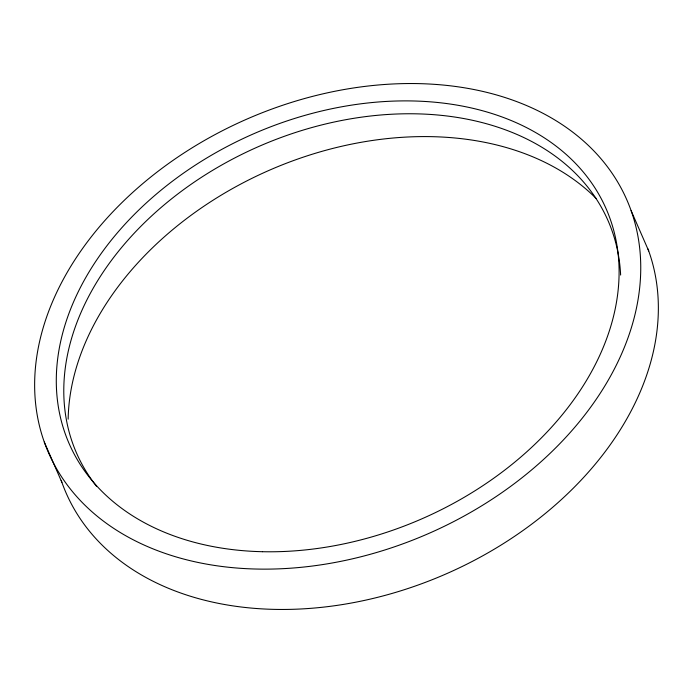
<?xml version="1.0" encoding="UTF-8"?>
<svg xmlns="http://www.w3.org/2000/svg" width="693" height="693" viewBox="0 0 693 693"><rect width="100%" height="100%" fill="white"/><g stroke="black" fill="none" stroke-linecap="round" stroke-linejoin="round"><path stroke-width="1.04" d="M631.106 210.637A315.592 226.256 -23.6 0 1 256.661 569.048A315.592 226.256 -23.6 0 1 125.312 199.324A315.592 226.256 -23.6 0 1 631.106 210.637L648.717 250.961M44.283 442.039L61.894 482.363M647.99 248.96A315.592 226.256 -23.6 0 1 431.167 580.11A315.592 226.256 -23.6 0 1 61.209 480.379M96.457 486.209A290.046 207.935 -23.6 0 1 269.854 141.822A290.046 207.935 -23.6 0 1 620.633 275.06M68.157 419.196A299.064 214.406 -23.6 0 1 275.545 167.593A299.064 214.406 -23.6 0 1 596.101 198.432M262.448 551.706A293.052 210.092 -23.6 0 0 610.143 218.901A293.052 210.092 -23.6 0 0 140.48 208.402A293.052 210.092 -23.6 0 0 262.448 551.706"/></g></svg>
